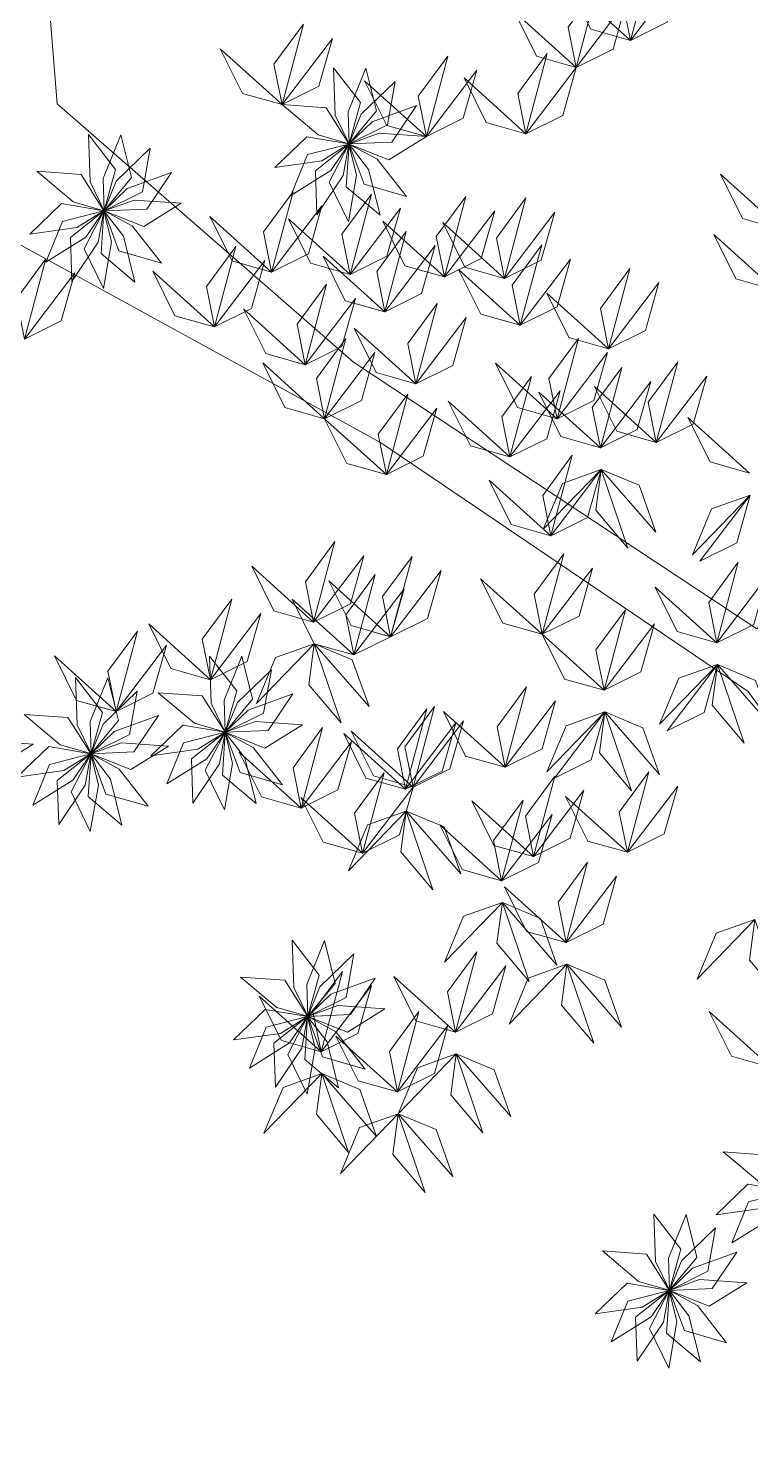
# Model space of a CAD drawing. Header units: inches. Extents: x 15 to 22798, y 21 to 21519.
# Drawn here: x 17764.4 to 17816.4, y 10861.2 to 10963.6 of the extents above; entities that cross this region are included whole.
import ezdxf

# ---------------------------------------------------------------- set-up
doc = ezdxf.new("R2010")
doc.units = ezdxf.units.IN
doc.header["$MEASUREMENT"] = 0
doc.layers.add('ARREDAMENTO', color=8, linetype='Continuous', lineweight=13)

msp = doc.modelspace()

# ---------------------------------------------------------------- linework, layer by layer
at = {"layer": 'ARREDAMENTO', "linetype": 'Continuous', "lineweight": 0}
for points in [[(17893.6, 10925.82), (17872.3, 10931.54), (17856.82, 10932.77), (17837.44, 10942.37), (17816.89, 10920.37), (17787.8, 10939.6), (17766.46, 10958.22), (17764.43, 10983.35)], [(17693.94, 10867.02), (17713.93, 10868.39), (17730.67, 10872.97), (17744.79, 10891.72), (17749.24, 10907.21), (17744.7, 10914.29), (17736.9, 10931.02), (17759.39, 10950.45), (17789.76, 10933.8), (17816.27, 10915.85), (17834.42, 10890.77), (17845.49, 10861.16), (17839.57, 10891.44), (17822.71, 10915.88), (17839.41, 10933.35), (17862, 10926.99), (17881.49, 10888.38), (17865.88, 10925.07), (17882.64, 10926.42)]]:
    msp.add_lwpolyline(points, dxfattribs=at)
at = {"layer": 'ARREDAMENTO', "lineweight": 0}
for points in [[(17807.77, 10962.78), (17807.19, 10965.68), (17809.31, 10968.57), (17807.77, 10962.78)], [(17807.77, 10962.78), (17810.42, 10964.1), (17811.4, 10967.55), (17807.77, 10962.78)], [(17803.86, 10960.83), (17803.28, 10963.74), (17805.41, 10966.63), (17803.86, 10960.83)], [(17807.77, 10962.78), (17804.92, 10963.58), (17803.32, 10966.8), (17807.77, 10962.78)], [(17803.86, 10960.83), (17806.52, 10962.15), (17807.49, 10965.61), (17803.86, 10960.83)], [(17803.86, 10960.83), (17801.01, 10961.64), (17799.41, 10964.85), (17803.86, 10960.83)], [(17782.66, 10958.16), (17782.07, 10961.06), (17784.2, 10963.95), (17782.66, 10958.16)], [(17782.66, 10958.16), (17779.8, 10958.96), (17778.21, 10962.18), (17782.66, 10958.16)], [(17782.66, 10958.16), (17785.31, 10959.48), (17786.29, 10962.93), (17782.66, 10958.16)], [(17793.07, 10955.86), (17792.48, 10958.76), (17794.61, 10961.65), (17793.07, 10955.86)], [(17800.23, 10956.06), (17799.65, 10958.96), (17801.78, 10961.85), (17800.23, 10956.06)], [(17786.37, 10960.81), (17786.49, 10957.4), (17787.49, 10955.32), (17788.32, 10958.3), (17786.37, 10960.81)], [(17788.7, 10960.79), (17787.42, 10957.63), (17787.49, 10955.32), (17789.46, 10957.7), (17788.7, 10960.79)], [(17793.07, 10955.86), (17795.72, 10957.18), (17796.7, 10960.63), (17793.07, 10955.86)], [(17800.23, 10956.06), (17797.38, 10956.86), (17795.78, 10960.08), (17800.23, 10956.06)], [(17800.23, 10956.06), (17802.89, 10957.38), (17803.86, 10960.83), (17800.23, 10956.06)], [(17790.82, 10959.82), (17788.37, 10957.46), (17787.5, 10955.32), (17790.26, 10956.69), (17790.82, 10959.82)], [(17793.07, 10955.86), (17790.21, 10956.66), (17788.61, 10959.88), (17793.07, 10955.86)], [(17782.66, 10958.16), (17785.27, 10955.97), (17787.48, 10955.32), (17785.83, 10957.93), (17782.66, 10958.16)], [(17792.36, 10958.08), (17789.16, 10956.91), (17787.5, 10955.32), (17790.58, 10955.45), (17792.36, 10958.08)], [(17768.7, 10956), (17768.82, 10952.59), (17769.83, 10950.51), (17770.66, 10953.48), (17768.7, 10956)], [(17771.03, 10955.98), (17769.76, 10952.82), (17769.83, 10950.51), (17771.8, 10952.89), (17771.03, 10955.98)], [(17793.07, 10955.86), (17789.67, 10956.09), (17787.5, 10955.31), (17790.36, 10954.18), (17793.07, 10955.86)], [(17773.16, 10955.01), (17770.7, 10952.64), (17769.83, 10950.51), (17772.6, 10951.88), (17773.16, 10955.01)], [(17782.14, 10953.63), (17785.52, 10954.1), (17787.48, 10955.32), (17784.44, 10955.83), (17782.14, 10953.63)], [(17783.29, 10951.6), (17786.18, 10953.41), (17787.48, 10955.31), (17784.49, 10954.55), (17783.29, 10951.6)], [(17785.17, 10950.21), (17787.07, 10953.04), (17787.48, 10955.31), (17785.06, 10953.39), (17785.17, 10950.21)], [(17787.44, 10949.71), (17788.03, 10953.07), (17787.48, 10955.31), (17786.05, 10952.57), (17787.44, 10949.71)], [(17789.73, 10950.18), (17788.9, 10953.48), (17787.49, 10955.31), (17787.29, 10952.23), (17789.73, 10950.18)], [(17791.62, 10951.53), (17789.52, 10954.22), (17787.49, 10955.31), (17788.57, 10952.42), (17791.62, 10951.53)], [(17764.99, 10953.35), (17767.6, 10951.16), (17769.82, 10950.51), (17768.17, 10953.12), (17764.99, 10953.35)], [(17774.7, 10953.27), (17771.5, 10952.1), (17769.83, 10950.51), (17772.92, 10950.63), (17774.7, 10953.27)], [(17818.71, 10949.13), (17815.86, 10949.94), (17814.26, 10953.15), (17818.71, 10949.13)], [(17781.91, 10946.09), (17781.33, 10948.99), (17783.46, 10951.88), (17781.91, 10946.09)], [(17764.48, 10948.82), (17767.86, 10949.29), (17769.82, 10950.51), (17766.77, 10951.02), (17764.48, 10948.82)], [(17775.4, 10951.05), (17772, 10951.28), (17769.83, 10950.5), (17772.7, 10949.37), (17775.4, 10951.05)], [(17781.91, 10946.09), (17784.57, 10947.41), (17785.54, 10950.86), (17781.91, 10946.09)], [(17787.57, 10945.91), (17786.98, 10948.81), (17789.11, 10951.7), (17787.57, 10945.91)], [(17794.37, 10945.74), (17793.78, 10948.64), (17795.91, 10951.53), (17794.37, 10945.74)], [(17798.69, 10945.63), (17798.11, 10948.54), (17800.23, 10951.43), (17798.69, 10945.63)], [(17765.63, 10946.79), (17768.52, 10948.59), (17769.82, 10950.5), (17766.83, 10949.74), (17765.63, 10946.79)], [(17767.5, 10945.4), (17769.41, 10948.23), (17769.82, 10950.5), (17767.4, 10948.58), (17767.5, 10945.4)], [(17769.78, 10944.9), (17770.37, 10948.26), (17769.82, 10950.5), (17768.39, 10947.76), (17769.78, 10944.9)], [(17772.06, 10945.37), (17771.24, 10948.67), (17769.82, 10950.5), (17769.63, 10947.42), (17772.06, 10945.37)], [(17773.96, 10946.72), (17771.86, 10949.41), (17769.83, 10950.5), (17770.9, 10947.61), (17773.96, 10946.72)], [(17781.91, 10946.09), (17779.06, 10946.89), (17777.46, 10950.1), (17781.91, 10946.09)], [(17787.57, 10945.91), (17784.72, 10946.72), (17783.12, 10949.93), (17787.57, 10945.91)], [(17787.57, 10945.91), (17790.22, 10947.23), (17791.2, 10950.68), (17787.57, 10945.91)], [(17794.37, 10945.74), (17797.02, 10947.06), (17798, 10950.51), (17794.37, 10945.74)], [(17798.69, 10945.63), (17801.35, 10946.95), (17802.32, 10950.4), (17798.69, 10945.63)], [(17790.07, 10943.22), (17789.49, 10946.12), (17791.61, 10949.01), (17790.07, 10943.22)], [(17794.37, 10945.74), (17791.52, 10946.54), (17789.92, 10949.76), (17794.37, 10945.74)], [(17798.69, 10945.63), (17795.84, 10946.44), (17794.24, 10949.65), (17798.69, 10945.63)], [(17818.24, 10944.78), (17815.38, 10945.59), (17813.78, 10948.8), (17818.24, 10944.78)], [(17777.79, 10942.14), (17777.21, 10945.04), (17779.33, 10947.93), (17777.79, 10942.14)], [(17790.07, 10943.22), (17792.72, 10944.54), (17793.7, 10947.99), (17790.07, 10943.22)], [(17799.83, 10942.25), (17799.25, 10945.15), (17801.38, 10948.04), (17799.83, 10942.25)], [(17764.1, 10941.24), (17763.51, 10944.15), (17765.64, 10947.04), (17764.1, 10941.24)], [(17777.79, 10942.14), (17780.45, 10943.46), (17781.42, 10946.91), (17777.79, 10942.14)], [(17790.07, 10943.22), (17787.22, 10944.02), (17785.62, 10947.24), (17790.07, 10943.22)], [(17799.83, 10942.25), (17802.49, 10943.57), (17803.46, 10947.02), (17799.83, 10942.25)], [(17764.1, 10941.24), (17766.75, 10942.57), (17767.73, 10946.02), (17764.1, 10941.24)], [(17777.79, 10942.14), (17774.94, 10942.94), (17773.34, 10946.16), (17777.79, 10942.14)], [(17799.83, 10942.25), (17796.98, 10943.06), (17795.38, 10946.27), (17799.83, 10942.25)], [(17806.19, 10940.55), (17805.61, 10943.46), (17807.74, 10946.35), (17806.19, 10940.55)], [(17784.33, 10939.41), (17783.74, 10942.32), (17785.87, 10945.21), (17784.33, 10939.41)], [(17784.33, 10939.41), (17783.74, 10942.32), (17785.87, 10945.21), (17784.33, 10939.41)], [(17806.19, 10940.55), (17808.85, 10941.88), (17809.83, 10945.33), (17806.19, 10940.55)], [(17784.33, 10939.41), (17786.98, 10940.73), (17787.96, 10944.19), (17784.33, 10939.41)], [(17784.33, 10939.41), (17786.98, 10940.73), (17787.96, 10944.19), (17784.33, 10939.41)], [(17792.3, 10938.04), (17791.72, 10940.94), (17793.84, 10943.83), (17792.3, 10938.04)], [(17806.19, 10940.55), (17803.34, 10941.36), (17801.74, 10944.57), (17806.19, 10940.55)], [(17784.33, 10939.41), (17781.48, 10940.22), (17779.88, 10943.43), (17784.33, 10939.41)], [(17784.33, 10939.41), (17781.48, 10940.22), (17779.88, 10943.43), (17784.33, 10939.41)], [(17792.3, 10938.04), (17794.96, 10939.36), (17795.93, 10942.81), (17792.3, 10938.04)], [(17792.3, 10938.04), (17789.45, 10938.84), (17787.85, 10942.05), (17792.3, 10938.04)], [(17785.73, 10935.52), (17785.14, 10938.42), (17787.27, 10941.31), (17785.73, 10935.52)], [(17802.49, 10935.51), (17801.9, 10938.42), (17804.03, 10941.31), (17802.49, 10935.51)], [(17785.73, 10935.52), (17782.87, 10936.32), (17781.27, 10939.54), (17785.73, 10935.52)], [(17785.73, 10935.52), (17788.38, 10936.84), (17789.36, 10940.29), (17785.73, 10935.52)], [(17802.49, 10935.51), (17805.14, 10936.83), (17806.12, 10940.29), (17802.49, 10935.51)], [(17809.64, 10933.81), (17809.05, 10936.72), (17811.18, 10939.61), (17809.64, 10933.81)], [(17802.49, 10935.51), (17799.64, 10936.32), (17798.04, 10939.53), (17802.49, 10935.51)], [(17799.09, 10932.76), (17798.5, 10935.66), (17800.63, 10938.55), (17799.09, 10932.76)], [(17805.61, 10933.42), (17805.02, 10936.33), (17807.15, 10939.22), (17805.61, 10933.42)], [(17809.64, 10933.81), (17812.29, 10935.13), (17813.27, 10938.59), (17809.64, 10933.81)], [(17799.09, 10932.76), (17801.74, 10934.08), (17802.72, 10937.53), (17799.09, 10932.76)], [(17809.64, 10933.81), (17806.79, 10934.62), (17805.19, 10937.83), (17809.64, 10933.81)], [(17805.61, 10933.42), (17808.26, 10934.74), (17809.24, 10938.2), (17805.61, 10933.42)], [(17790.18, 10931.5), (17789.59, 10934.4), (17791.72, 10937.29), (17790.18, 10931.5)], [(17799.09, 10932.76), (17796.24, 10933.57), (17794.64, 10936.78), (17799.09, 10932.76)], [(17805.61, 10933.42), (17802.76, 10934.23), (17801.16, 10937.44), (17805.61, 10933.42)], [(17790.18, 10931.5), (17787.33, 10932.3), (17785.73, 10935.52), (17790.18, 10931.5)], [(17790.18, 10931.5), (17792.83, 10932.82), (17793.81, 10936.27), (17790.18, 10931.5)], [(17816.36, 10931.59), (17813.51, 10932.4), (17811.91, 10935.61), (17816.36, 10931.59)], [(17802.03, 10927.08), (17801.45, 10929.99), (17803.57, 10932.88), (17802.03, 10927.08)], [(17805.66, 10931.86), (17802.87, 10930.86), (17801.49, 10927.55), (17805.66, 10931.86)], [(17802.03, 10927.08), (17804.68, 10928.4), (17805.66, 10931.86), (17802.03, 10927.08)], [(17802.03, 10927.08), (17804.68, 10928.4), (17805.66, 10931.86), (17802.03, 10927.08)], [(17805.66, 10931.86), (17805.27, 10928.92), (17807.59, 10926.18), (17805.66, 10931.86)], [(17805.66, 10931.86), (17808.4, 10930.72), (17809.6, 10927.34), (17805.66, 10931.86)], [(17802.03, 10927.08), (17799.18, 10927.89), (17797.58, 10931.1), (17802.03, 10927.08)], [(17816.41, 10930.02), (17813.62, 10929.03), (17812.24, 10925.72), (17816.41, 10930.02)], [(17812.78, 10925.25), (17815.44, 10926.57), (17816.41, 10930.02), (17812.78, 10925.25)], [(17784.93, 10920.86), (17784.35, 10923.77), (17786.47, 10926.66), (17784.93, 10920.86)], [(17784.93, 10920.86), (17787.59, 10922.18), (17788.56, 10925.63), (17784.93, 10920.86)], [(17790.49, 10919.81), (17789.91, 10922.71), (17792.03, 10925.6), (17790.49, 10919.81)], [(17801.42, 10919.98), (17800.84, 10922.88), (17802.97, 10925.77), (17801.42, 10919.98)], [(17784.93, 10920.86), (17782.08, 10921.67), (17780.48, 10924.88), (17784.93, 10920.86)], [(17787.84, 10918.49), (17787.25, 10921.39), (17789.38, 10924.28), (17787.84, 10918.49)], [(17790.49, 10919.81), (17793.14, 10921.13), (17794.12, 10924.58), (17790.49, 10919.81)], [(17801.42, 10919.98), (17804.08, 10921.3), (17805.05, 10924.75), (17801.42, 10919.98)], [(17814, 10919.37), (17813.42, 10922.28), (17815.55, 10925.17), (17814, 10919.37)], [(17790.49, 10919.81), (17787.64, 10920.61), (17786.04, 10923.83), (17790.49, 10919.81)], [(17787.84, 10918.49), (17790.49, 10919.81), (17791.47, 10923.26), (17787.84, 10918.49)], [(17801.42, 10919.98), (17798.57, 10920.78), (17796.97, 10923.99), (17801.42, 10919.98)], [(17814, 10919.37), (17811.15, 10920.18), (17809.55, 10923.39), (17814, 10919.37)], [(17814, 10919.37), (17816.66, 10920.69), (17817.63, 10924.15), (17814, 10919.37)], [(17777.5, 10916.71), (17776.91, 10919.62), (17779.04, 10922.51), (17777.5, 10916.71)], [(17787.84, 10918.49), (17784.98, 10919.29), (17783.38, 10922.51), (17787.84, 10918.49)], [(17777.5, 10916.71), (17780.15, 10918.03), (17781.13, 10921.49), (17777.5, 10916.71)], [(17805.88, 10915.96), (17805.29, 10918.86), (17807.42, 10921.75), (17805.88, 10915.96)], [(17770.7, 10914.41), (17770.11, 10917.32), (17772.24, 10920.21), (17770.7, 10914.41)], [(17777.5, 10916.71), (17774.65, 10917.52), (17773.05, 10920.73), (17777.5, 10916.71)], [(17805.88, 10915.96), (17808.53, 10917.28), (17809.51, 10920.73), (17805.88, 10915.96)], [(17770.7, 10914.41), (17773.35, 10915.73), (17774.33, 10919.19), (17770.7, 10914.41)], [(17784.98, 10919.29), (17782.19, 10918.3), (17780.81, 10914.99), (17784.98, 10919.29)], [(17784.98, 10919.29), (17784.59, 10916.35), (17786.91, 10913.61), (17784.98, 10919.29)], [(17784.98, 10919.29), (17787.72, 10918.15), (17788.93, 10914.77), (17784.98, 10919.29)], [(17805.88, 10915.96), (17803.02, 10916.76), (17801.42, 10919.98), (17805.88, 10915.96)], [(17770.7, 10914.41), (17767.84, 10915.22), (17766.25, 10918.43), (17770.7, 10914.41)], [(17777.44, 10918.41), (17777.56, 10915.01), (17778.56, 10912.93), (17779.39, 10915.9), (17777.44, 10918.41)], [(17779.77, 10918.4), (17778.49, 10915.24), (17778.56, 10912.93), (17780.53, 10915.31), (17779.77, 10918.4)], [(17781.89, 10917.43), (17779.44, 10915.06), (17778.57, 10912.93), (17781.33, 10914.3), (17781.89, 10917.43)], [(17814.06, 10917.81), (17811.26, 10916.81), (17809.88, 10913.5), (17814.06, 10917.81)], [(17810.42, 10913.03), (17813.08, 10914.35), (17814.06, 10917.81), (17810.42, 10913.03)], [(17814.06, 10917.81), (17813.67, 10914.87), (17815.98, 10912.13), (17814.06, 10917.81)], [(17814.06, 10917.81), (17816.79, 10916.66), (17818, 10913.28), (17814.06, 10917.81)], [(17767.77, 10916.86), (17767.89, 10913.46), (17768.89, 10911.38), (17769.72, 10914.35), (17767.77, 10916.86)], [(17770.1, 10916.85), (17768.82, 10913.69), (17768.89, 10911.38), (17770.86, 10913.76), (17770.1, 10916.85)], [(17798.75, 10910.41), (17798.16, 10913.31), (17800.29, 10916.2), (17798.75, 10910.41)], [(17772.22, 10915.88), (17769.77, 10913.51), (17768.89, 10911.38), (17771.66, 10912.75), (17772.22, 10915.88)], [(17773.73, 10915.77), (17776.34, 10913.57), (17778.55, 10912.93), (17776.9, 10915.54), (17773.73, 10915.77)], [(17783.44, 10915.69), (17780.23, 10914.52), (17778.57, 10912.92), (17781.65, 10913.05), (17783.44, 10915.69)], [(17798.75, 10910.41), (17801.4, 10911.73), (17802.38, 10915.18), (17798.75, 10910.41)], [(17764.06, 10914.21), (17766.67, 10912.02), (17768.88, 10911.38), (17767.23, 10913.98), (17764.06, 10914.21)], [(17773.76, 10914.14), (17770.56, 10912.97), (17768.9, 10911.37), (17771.98, 10911.5), (17773.76, 10914.14)], [(17791.56, 10908.81), (17790.98, 10911.72), (17793.1, 10914.61), (17791.56, 10908.81)], [(17792.1, 10908.97), (17791.52, 10911.88), (17793.64, 10914.77), (17792.1, 10908.97)], [(17798.75, 10910.41), (17795.89, 10911.21), (17794.29, 10914.43), (17798.75, 10910.41)], [(17805.93, 10914.39), (17803.14, 10913.39), (17801.75, 10910.08), (17805.93, 10914.39)], [(17802.3, 10909.62), (17804.95, 10910.94), (17805.93, 10914.39), (17802.3, 10909.62)], [(17805.93, 10914.39), (17805.54, 10911.45), (17807.85, 10908.71), (17805.93, 10914.39)], [(17805.93, 10914.39), (17808.66, 10913.25), (17809.87, 10909.87), (17805.93, 10914.39)], [(17773.21, 10911.23), (17776.59, 10911.71), (17778.55, 10912.92), (17775.51, 10913.44), (17773.21, 10911.23)], [(17774.36, 10909.21), (17777.25, 10911.01), (17778.55, 10912.92), (17775.56, 10912.15), (17774.36, 10909.21)], [(17776.24, 10907.82), (17778.14, 10910.65), (17778.55, 10912.92), (17776.13, 10911), (17776.24, 10907.82)], [(17778.51, 10907.32), (17779.1, 10910.68), (17778.55, 10912.92), (17777.13, 10910.18), (17778.51, 10907.32)], [(17780.8, 10907.78), (17779.97, 10911.09), (17778.56, 10912.91), (17778.36, 10909.84), (17780.8, 10907.78)], [(17782.69, 10909.14), (17780.59, 10911.82), (17778.56, 10912.91), (17779.64, 10910.02), (17782.69, 10909.14)], [(17784.14, 10913.46), (17780.74, 10913.7), (17778.57, 10912.92), (17781.43, 10911.78), (17784.14, 10913.46)], [(17784.03, 10907.46), (17783.45, 10910.37), (17785.58, 10913.26), (17784.03, 10907.46)], [(17792.1, 10908.97), (17789.25, 10909.78), (17787.65, 10912.99), (17792.1, 10908.97)], [(17791.56, 10908.81), (17794.21, 10910.13), (17795.19, 10913.59), (17791.56, 10908.81)], [(17792.1, 10908.97), (17794.75, 10910.29), (17795.73, 10913.74), (17792.1, 10908.97)], [(17764.72, 10912.07), (17761.32, 10912.31), (17759.15, 10911.53), (17762.02, 10910.39), (17764.72, 10912.07)], [(17763.54, 10909.68), (17766.92, 10910.16), (17768.88, 10911.37), (17765.84, 10911.89), (17763.54, 10909.68)], [(17774.47, 10911.91), (17771.07, 10912.15), (17768.9, 10911.37), (17771.76, 10910.23), (17774.47, 10911.91)], [(17784.03, 10907.46), (17786.69, 10908.78), (17787.66, 10912.24), (17784.03, 10907.46)], [(17791.56, 10908.81), (17788.71, 10909.62), (17787.11, 10912.83), (17791.56, 10908.81)], [(17764.69, 10907.66), (17767.58, 10909.46), (17768.88, 10911.37), (17765.89, 10910.6), (17764.69, 10907.66)], [(17766.57, 10906.27), (17768.47, 10909.1), (17768.88, 10911.37), (17766.46, 10909.45), (17766.57, 10906.27)], [(17768.84, 10905.77), (17769.43, 10909.12), (17768.88, 10911.36), (17767.45, 10908.63), (17768.84, 10905.77)], [(17771.12, 10906.23), (17770.3, 10909.54), (17768.89, 10911.36), (17768.69, 10908.29), (17771.12, 10906.23)], [(17773.02, 10907.59), (17770.92, 10910.27), (17768.89, 10911.36), (17769.96, 10908.47), (17773.02, 10907.59)], [(17784.03, 10907.46), (17781.18, 10908.27), (17779.58, 10911.48), (17784.03, 10907.46)], [(17788.47, 10904.2), (17787.89, 10907.1), (17790.01, 10909.99), (17788.47, 10904.2)], [(17807.56, 10904.27), (17806.97, 10907.17), (17809.1, 10910.06), (17807.56, 10904.27)], [(17788.47, 10904.2), (17791.12, 10905.52), (17792.1, 10908.97), (17788.47, 10904.2)], [(17800.79, 10903.97), (17800.2, 10906.87), (17802.33, 10909.76), (17800.79, 10903.97)], [(17807.56, 10904.27), (17810.21, 10905.59), (17811.19, 10909.04), (17807.56, 10904.27)], [(17788.47, 10904.2), (17785.62, 10905), (17784.02, 10908.22), (17788.47, 10904.2)], [(17800.79, 10903.97), (17797.93, 10904.77), (17796.33, 10907.99), (17800.79, 10903.97)], [(17798.49, 10902.22), (17797.9, 10905.13), (17800.03, 10908.02), (17798.49, 10902.22)], [(17800.79, 10903.97), (17803.44, 10905.29), (17804.42, 10908.74), (17800.79, 10903.97)], [(17807.56, 10904.27), (17804.7, 10905.07), (17803.1, 10908.29), (17807.56, 10904.27)], [(17791.61, 10907.24), (17788.82, 10906.25), (17787.44, 10902.94), (17791.61, 10907.24)], [(17791.61, 10907.24), (17791.22, 10904.31), (17793.54, 10901.56), (17791.61, 10907.24)], [(17791.61, 10907.24), (17794.35, 10906.1), (17795.55, 10902.72), (17791.61, 10907.24)], [(17798.49, 10902.22), (17801.14, 10903.54), (17802.12, 10907), (17798.49, 10902.22)], [(17798.49, 10902.22), (17795.64, 10903.03), (17794.04, 10906.24), (17798.49, 10902.22)], [(17803.15, 10897.77), (17802.56, 10900.67), (17804.69, 10903.56), (17803.15, 10897.77)], [(17803.15, 10897.77), (17800.29, 10898.57), (17798.69, 10901.78), (17803.15, 10897.77)], [(17803.15, 10897.77), (17805.8, 10899.09), (17806.78, 10902.54), (17803.15, 10897.77)], [(17798.54, 10900.65), (17795.75, 10899.66), (17794.37, 10896.35), (17798.54, 10900.65)], [(17798.54, 10900.65), (17798.15, 10897.72), (17800.47, 10894.97), (17798.54, 10900.65)], [(17798.54, 10900.65), (17801.28, 10899.51), (17802.48, 10896.13), (17798.54, 10900.65)], [(17816.75, 10899.44), (17813.96, 10898.44), (17812.58, 10895.13), (17816.75, 10899.44)], [(17816.75, 10899.44), (17816.36, 10896.5), (17818.68, 10893.76), (17816.75, 10899.44)], [(17783.38, 10897.93), (17783.5, 10894.52), (17784.51, 10892.45), (17785.34, 10895.42), (17783.38, 10897.93)], [(17785.71, 10897.91), (17784.44, 10894.75), (17784.51, 10892.45), (17786.48, 10894.82), (17785.71, 10897.91)], [(17787.84, 10896.95), (17785.38, 10894.58), (17784.51, 10892.44), (17787.28, 10893.81), (17787.84, 10896.95)], [(17795.16, 10891.31), (17794.58, 10894.21), (17796.7, 10897.1), (17795.16, 10891.31)], [(17785.47, 10889.89), (17784.89, 10892.8), (17787.02, 10895.69), (17785.47, 10889.89)], [(17795.16, 10891.31), (17797.82, 10892.63), (17798.79, 10896.08), (17795.16, 10891.31)], [(17803.2, 10896.2), (17800.41, 10895.2), (17799.03, 10891.89), (17803.2, 10896.2)], [(17803.2, 10896.2), (17802.81, 10893.26), (17805.13, 10890.52), (17803.2, 10896.2)], [(17803.2, 10896.2), (17805.94, 10895.06), (17807.14, 10891.68), (17803.2, 10896.2)], [(17779.67, 10895.28), (17782.28, 10893.09), (17784.5, 10892.45), (17782.85, 10895.05), (17779.67, 10895.28)], [(17789.38, 10895.2), (17786.18, 10894.04), (17784.51, 10892.44), (17787.6, 10892.57), (17789.38, 10895.2)], [(17785.47, 10889.89), (17788.13, 10891.21), (17789.1, 10894.67), (17785.47, 10889.89)], [(17795.16, 10891.31), (17792.31, 10892.12), (17790.71, 10895.33), (17795.16, 10891.31)], [(17785.47, 10889.89), (17782.62, 10890.7), (17781.02, 10893.91), (17785.47, 10889.89)], [(17779.16, 10890.75), (17782.54, 10891.22), (17784.5, 10892.44), (17781.45, 10892.95), (17779.16, 10890.75)], [(17780.31, 10888.72), (17783.2, 10890.53), (17784.5, 10892.44), (17781.51, 10891.67), (17780.31, 10888.72)], [(17782.18, 10887.34), (17784.09, 10890.16), (17784.5, 10892.43), (17782.08, 10890.52), (17782.18, 10887.34)], [(17784.46, 10886.83), (17785.05, 10890.19), (17784.5, 10892.43), (17783.07, 10889.7), (17784.46, 10886.83)], [(17786.74, 10887.3), (17785.92, 10890.61), (17784.5, 10892.43), (17784.31, 10889.35), (17786.74, 10887.3)], [(17790.08, 10892.98), (17786.68, 10893.22), (17784.51, 10892.43), (17787.38, 10891.3), (17790.08, 10892.98)], [(17788.64, 10888.65), (17786.54, 10891.34), (17784.51, 10892.43), (17785.58, 10889.54), (17788.64, 10888.65)], [(17790.99, 10887), (17790.4, 10889.91), (17792.53, 10892.8), (17790.99, 10887)], [(17817.91, 10888.77), (17815.06, 10889.57), (17813.46, 10892.79), (17817.91, 10888.77)], [(17790.99, 10887), (17793.64, 10888.32), (17794.62, 10891.78), (17790.99, 10887)], [(17790.99, 10887), (17788.14, 10887.81), (17786.54, 10891.02), (17790.99, 10887)], [(17795.21, 10889.74), (17792.42, 10888.75), (17791.04, 10885.43), (17795.21, 10889.74)], [(17795.21, 10889.74), (17794.82, 10886.8), (17797.14, 10884.06), (17795.21, 10889.74)], [(17795.21, 10889.74), (17797.95, 10888.6), (17799.16, 10885.22), (17795.21, 10889.74)], [(17785.53, 10888.33), (17782.73, 10887.33), (17781.35, 10884.02), (17785.53, 10888.33)], [(17785.53, 10888.33), (17785.14, 10885.39), (17787.45, 10882.64), (17785.53, 10888.33)], [(17785.53, 10888.33), (17788.26, 10887.18), (17789.47, 10883.8), (17785.53, 10888.33)], [(17791.04, 10885.43), (17788.25, 10884.44), (17786.87, 10881.13), (17791.04, 10885.43)], [(17791.04, 10885.43), (17790.65, 10882.5), (17792.97, 10879.75), (17791.04, 10885.43)], [(17791.04, 10885.43), (17793.78, 10884.29), (17794.98, 10880.91), (17791.04, 10885.43)], [(17814.46, 10882.68), (17817.07, 10880.49), (17819.29, 10879.84), (17817.63, 10882.45), (17814.46, 10882.68)], [(17813.95, 10878.15), (17817.32, 10878.62), (17819.28, 10879.84), (17816.24, 10880.35), (17813.95, 10878.15)], [(17815.09, 10876.12), (17817.98, 10877.93), (17819.28, 10879.83), (17816.29, 10879.07), (17815.09, 10876.12)], [(17809.46, 10878.19), (17809.58, 10874.79), (17810.58, 10872.71), (17811.41, 10875.68), (17809.46, 10878.19)], [(17811.79, 10878.17), (17810.51, 10875.01), (17810.58, 10872.71), (17812.55, 10875.08), (17811.79, 10878.17)], [(17813.91, 10877.21), (17811.46, 10874.84), (17810.59, 10872.7), (17813.35, 10874.08), (17813.91, 10877.21)], [(17805.75, 10875.54), (17808.36, 10873.35), (17810.57, 10872.71), (17808.92, 10875.31), (17805.75, 10875.54)], [(17815.45, 10875.46), (17812.25, 10874.3), (17810.59, 10872.7), (17813.67, 10872.83), (17815.45, 10875.46)], [(17805.23, 10871.01), (17808.61, 10871.49), (17810.57, 10872.7), (17807.53, 10873.22), (17805.23, 10871.01)], [(17816.16, 10873.24), (17812.76, 10873.48), (17810.59, 10872.7), (17813.45, 10871.56), (17816.16, 10873.24)], [(17806.38, 10868.98), (17809.27, 10870.79), (17810.57, 10872.7), (17807.58, 10871.93), (17806.38, 10868.98)], [(17808.26, 10867.6), (17810.16, 10870.42), (17810.57, 10872.69), (17808.15, 10870.78), (17808.26, 10867.6)], [(17810.53, 10867.1), (17811.12, 10870.45), (17810.57, 10872.69), (17809.14, 10869.96), (17810.53, 10867.1)], [(17812.82, 10867.56), (17811.99, 10870.87), (17810.58, 10872.69), (17810.38, 10869.61), (17812.82, 10867.56)], [(17814.71, 10868.92), (17812.61, 10871.6), (17810.58, 10872.69), (17811.66, 10869.8), (17814.71, 10868.92)]]:
    msp.add_lwpolyline(points, dxfattribs=at)

doc.saveas('drawing.dxf')
